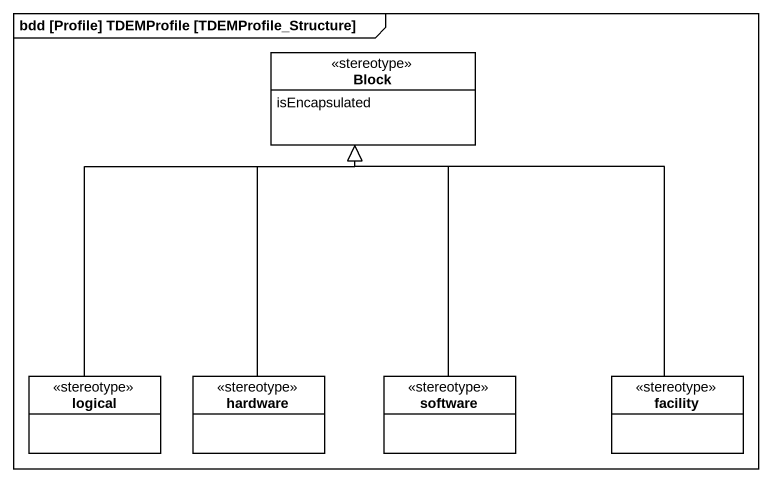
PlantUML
@startuml
mainframe bdd [Profile] TDEMProfile [TDEMProfile_Structure]
hide circle
hide empty members
class Block <<stereotype>> {
  isEncapsulated
}
class logical <<stereotype>>
class hardware <<stereotype>>
class software <<stereotype>>
class facility <<stereotype>>
logical -up-|> Block
hardware -up-|> Block
software -up-|> Block
facility -up-|> Block
@enduml
